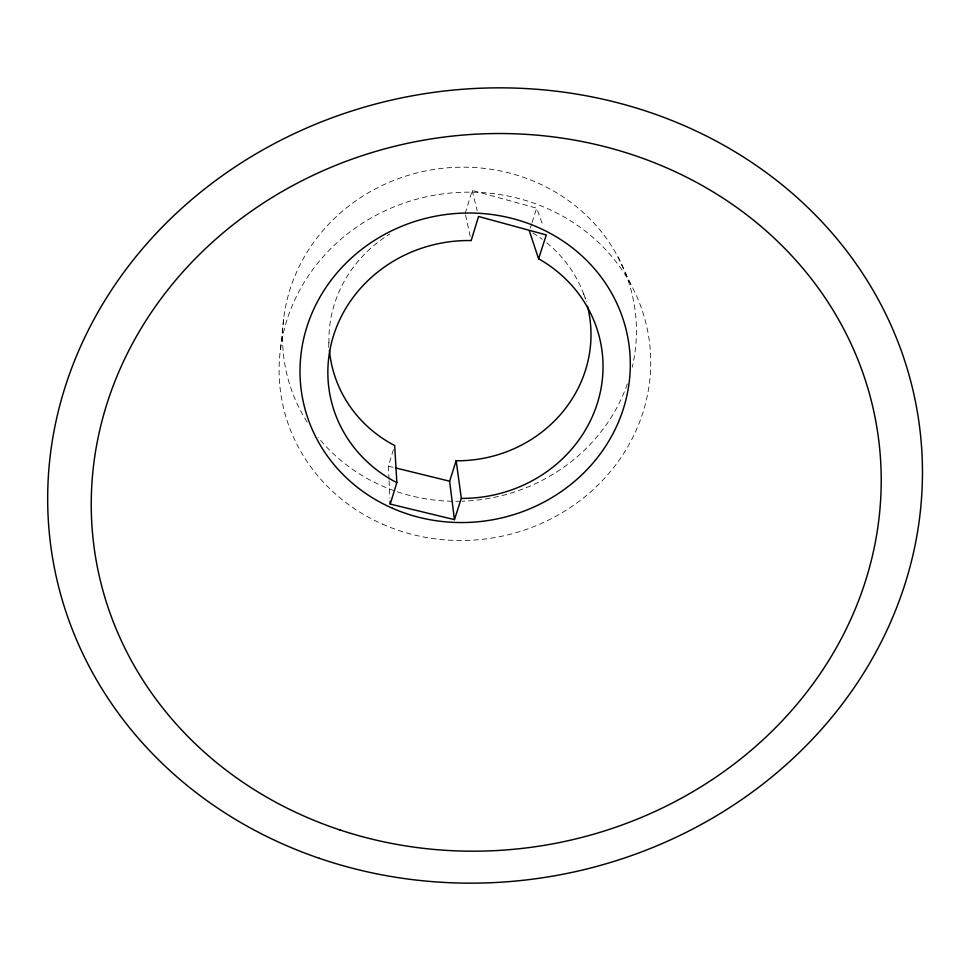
<?xml version="1.0" encoding="UTF-8"?>
<svg xmlns="http://www.w3.org/2000/svg" width="971" height="971" viewBox="0 0 971 971"><rect width="100%" height="100%" fill="white"/><g stroke="black" fill="none" stroke-linecap="round" stroke-linejoin="round"><path stroke-width="0.73" stroke-dasharray="4.86 3.64" d="M328.684 347.387L328.938 339.935M280.401 349.596L283.787 317.663M389.019 479.298L388.388 466.165L393.413 449.609M465.206 213.535L472.234 190.45L536.672 208.146L543.262 226.474M530.3 228.149L531.671 223.864M532.12 222.432L536.672 208.146M388.388 466.165L394.214 467.597M617.932 256.854L631.538 285.729M583.547 293.618L586.751 301.945M472.234 190.45L477.149 210.707M465.522 214.955L470.838 239.206M389.092 480.754L389.954 498.257M307.188 422.179A177.244 166.769 -9.6 0 1 431.67 169.816A177.244 166.769 -9.6 0 1 632.23 367.196M627.363 383.885A177.244 166.769 -9.6 0 1 462.147 501.206M460.655 501.242A177.244 166.769 -9.6 0 1 318.185 437.472M328.975 342.884A131.243 123.451 -9.6 0 1 389.941 233.926M532.885 232.991A131.243 123.451 -9.6 0 1 542.291 239.339M546.734 242.799A131.243 123.451 -9.6 0 1 585.489 299.202M382.453 524.122A186.153 173.821 -9.6 0 0 650.364 351.296A186.153 173.821 -9.6 0 0 361.916 223.573A186.153 173.821 -9.6 0 0 382.453 524.122"/><path stroke-width="1.46" d="M587.504 306.302A131.243 123.451 -9.6 0 1 457.305 460.776L456.164 460.703L461.322 498.317L454.44 519.631L390.233 504.095L396.848 482.575L394.675 445.471L393.643 445.009A131.243 123.451 -9.6 0 1 329.424 350.252M454.44 519.631L449.622 481.203L456.164 460.703M461.322 498.317L462.512 498.39A137.846 128.657 -9.6 0 0 597.068 404.215A137.846 128.657 -9.6 0 0 539.694 259.378L538.589 258.82L546.297 234.933L478.557 216.497L471.141 240.638L469.879 240.541A137.846 128.657 -9.6 0 0 333.271 336.452A137.846 128.657 -9.6 0 0 395.767 482.089L396.848 482.575M395.67 467.949L449.622 481.203M529.389 231.001L538.589 258.82M390.087 501.182L390.233 504.095M319.35 858.315A438.504 396.423 -9.6 0 0 918.481 418.926A438.504 396.423 -9.6 0 0 217.383 179.271A438.504 396.423 -9.6 0 0 319.35 858.315M392.539 508.294A165.446 154.45 -9.6 0 0 629.924 353.735A165.446 154.45 -9.6 0 0 373.01 241.33A165.446 154.45 -9.6 0 0 392.539 508.294M339.899 829.926A396.01 357.716 -9.6 0 0 877.129 428.976A396.01 357.716 -9.6 0 0 241.658 218.184A396.01 357.716 -9.6 0 0 339.899 829.926"/></g></svg>
